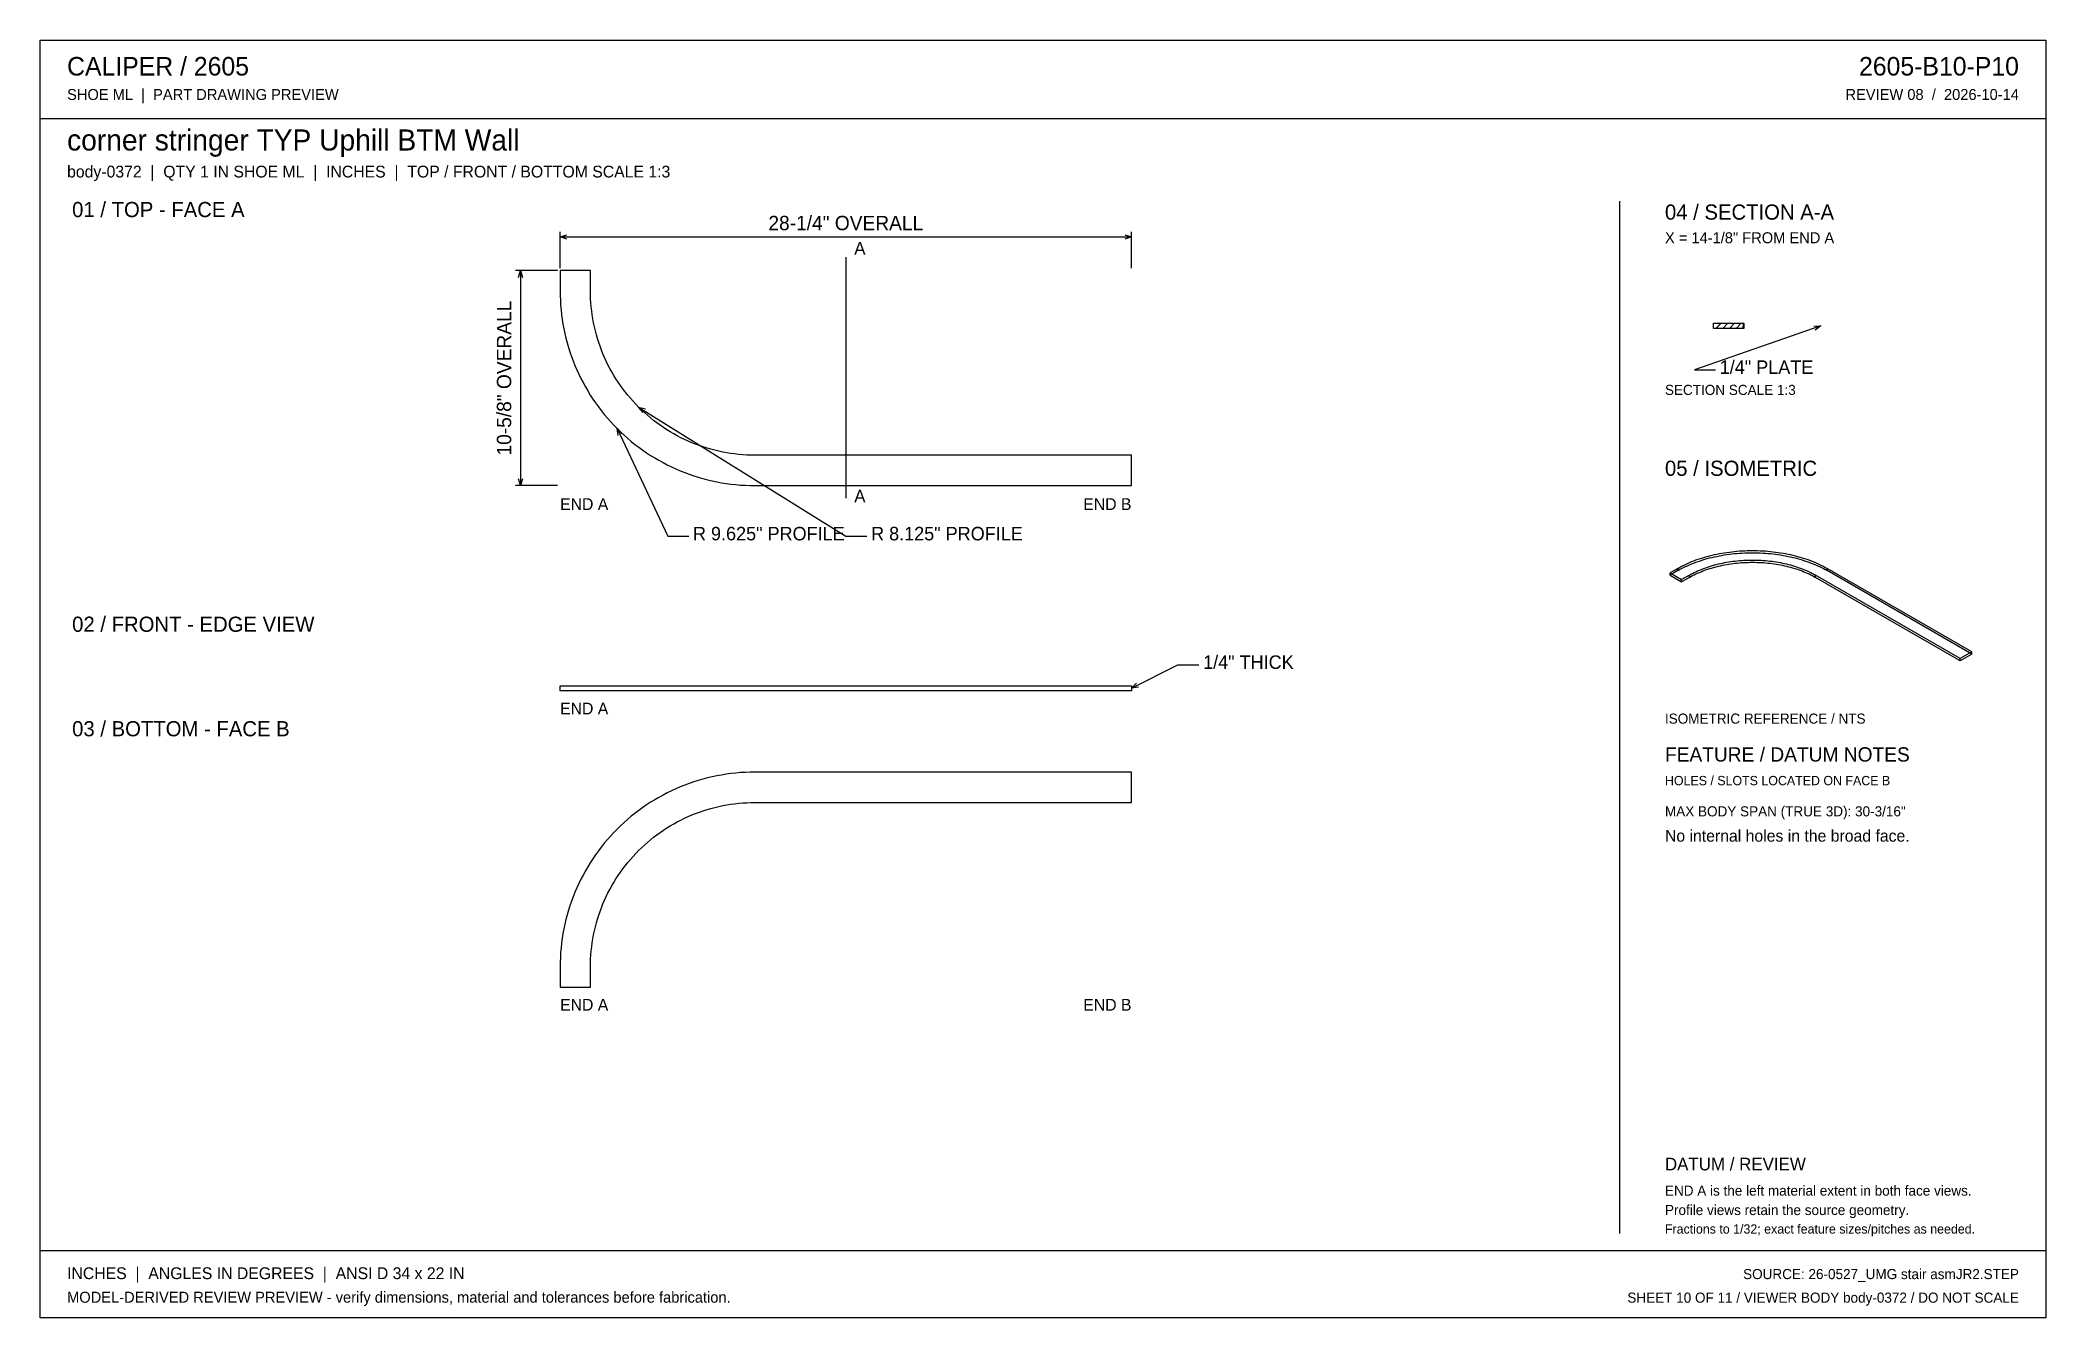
# Model space of a CAD drawing. Header units: inches. Extents: x 1.4 to 100.6, y 1.4 to 64.6.
import ezdxf
from ezdxf.enums import TextEntityAlignment as Align

# ---------------------------------------------------------------- set-up
doc = ezdxf.new("R2010")
doc.units = ezdxf.units.IN
doc.header["$MEASUREMENT"] = 0

msp = doc.modelspace()

# ---------------------------------------------------------------- linework, layer by layer
at = {"layer": 'ANNOTATION'}
for p, q in [((27.125, 53.312), (27.125, 55.104)), ((27.125, 54.854), (27.458, 54.958)), ((27.125, 54.854), (55.375, 54.854)), ((27.458, 54.75), (27.125, 54.854)), ((55.042, 54.958), (55.375, 54.854)), ((55.375, 54.854), (55.042, 54.75)), ((55.375, 53.312), (55.375, 55.104)), ((41.25, 53.854), (41.25, 41.938)), ((27, 53.188), (24.917, 53.188)), ((25.062, 52.854), (25.167, 53.188)), ((25.167, 53.188), (25.167, 42.562)), ((25.167, 53.188), (25.271, 52.854)), ((89.458, 50.458), (83.208, 48.292)), ((89.109, 50.448), (89.458, 50.458)), ((89.458, 50.458), (89.178, 50.251)), ((83.208, 48.292), (84.25, 48.292)), ((31.005, 46.442), (41.25, 40.062)), ((31.233, 46.178), (31.005, 46.442)), ((31.005, 46.442), (31.343, 46.354)), ((29.944, 45.382), (32.444, 40.062)), ((29.992, 45.036), (29.944, 45.382)), ((29.944, 45.382), (30.18, 45.124)), ((25.167, 42.562), (25.062, 42.896)), ((25.271, 42.896), (25.167, 42.562)), ((27, 42.562), (24.917, 42.562)), ((32.444, 40.062), (33.486, 40.062)), ((41.25, 40.062), (42.292, 40.062)), ((55.375, 32.542), (57.667, 33.708)), ((55.375, 32.542), (55.625, 32.786)), ((57.667, 33.708), (58.708, 33.708)), ((55.719, 32.6), (55.375, 32.542))]:
    msp.add_line(p, q, dxfattribs=at)
at = {"layer": 'OUTLINE'}
for p, q in [((1.417, 64.583), (100.583, 64.583)), ((1.417, 1.417), (1.417, 64.583)), ((100.583, 64.583), (100.583, 1.417)), ((1.417, 60.708), (100.583, 60.708)), ((79.5, 56.625), (79.5, 5.583)), ((28.625, 53.188), (27.125, 53.188)), ((27.125, 53.188), (27.125, 52.188)), ((28.625, 52.188), (28.625, 53.188)), ((27.125, 52.188), (27.128, 51.951)), ((27.128, 51.951), (27.137, 51.715)), ((27.137, 51.715), (27.151, 51.479)), ((28.627, 51.988), (28.625, 52.188)), ((28.635, 51.789), (28.627, 51.988)), ((28.647, 51.59), (28.635, 51.789)), ((28.664, 51.391), (28.647, 51.59)), ((27.151, 51.479), (27.171, 51.244)), ((27.171, 51.244), (27.197, 51.009)), ((27.197, 51.009), (27.229, 50.775)), ((27.229, 50.775), (27.267, 50.542)), ((28.686, 51.193), (28.664, 51.391)), ((28.713, 50.995), (28.686, 51.193)), ((28.745, 50.798), (28.713, 50.995)), ((28.781, 50.602), (28.745, 50.798)), ((28.822, 50.407), (28.781, 50.602)), ((84.146, 50.583), (85.646, 50.583)), ((84.146, 50.333), (84.146, 50.583)), ((84.271, 50.333), (84.521, 50.583)), ((84.604, 50.333), (84.854, 50.583)), ((84.938, 50.333), (85.188, 50.583)), ((85.271, 50.333), (85.521, 50.583)), ((85.604, 50.333), (85.646, 50.583)), ((85.646, 50.583), (85.646, 50.333)), ((27.267, 50.542), (27.31, 50.31)), ((27.31, 50.31), (27.359, 50.079)), ((27.359, 50.079), (27.413, 49.849)), ((27.413, 49.849), (27.474, 49.62)), ((27.474, 49.62), (27.539, 49.394)), ((28.868, 50.213), (28.822, 50.407)), ((28.919, 50.02), (28.868, 50.213)), ((28.975, 49.829), (28.919, 50.02)), ((29.035, 49.639), (28.975, 49.829)), ((29.1, 49.45), (29.035, 49.639)), ((85.646, 50.333), (84.146, 50.333)), ((27.539, 49.394), (27.611, 49.168)), ((27.611, 49.168), (27.688, 48.945)), ((27.688, 48.945), (27.77, 48.724)), ((27.77, 48.724), (27.858, 48.504)), ((29.169, 49.263), (29.1, 49.45)), ((29.243, 49.078), (29.169, 49.263)), ((29.322, 48.895), (29.243, 49.078)), ((29.405, 48.714), (29.322, 48.895)), ((29.493, 48.534), (29.405, 48.714)), ((27.858, 48.504), (27.951, 48.287)), ((27.951, 48.287), (28.049, 48.072)), ((28.049, 48.072), (28.153, 47.86)), ((28.153, 47.86), (28.262, 47.65)), ((28.262, 47.65), (28.375, 47.443)), ((29.584, 48.357), (29.493, 48.534)), ((29.681, 48.183), (29.584, 48.357)), ((29.781, 48.01), (29.681, 48.183)), ((29.886, 47.841), (29.781, 48.01)), ((29.994, 47.673), (29.886, 47.841)), ((30.107, 47.509), (29.994, 47.673)), ((28.375, 47.443), (28.494, 47.239)), ((28.494, 47.239), (28.618, 47.038)), ((28.618, 47.038), (28.747, 46.84)), ((28.747, 46.84), (28.881, 46.645)), ((28.881, 46.645), (29.019, 46.454)), ((30.224, 47.347), (30.107, 47.509)), ((30.345, 47.189), (30.224, 47.347)), ((30.469, 47.033), (30.345, 47.189)), ((30.598, 46.88), (30.469, 47.033)), ((30.73, 46.731), (30.598, 46.88)), ((30.865, 46.585), (30.73, 46.731)), ((29.019, 46.454), (29.162, 46.266)), ((29.162, 46.266), (29.31, 46.081)), ((29.31, 46.081), (29.462, 45.901)), ((29.462, 45.901), (29.618, 45.724)), ((29.618, 45.724), (29.779, 45.551)), ((31.005, 46.442), (30.865, 46.585)), ((31.147, 46.303), (31.005, 46.442)), ((31.294, 46.167), (31.147, 46.303)), ((31.443, 46.035), (31.294, 46.167)), ((31.596, 45.907), (31.443, 46.035)), ((31.751, 45.782), (31.596, 45.907)), ((31.91, 45.661), (31.751, 45.782)), ((32.072, 45.545), (31.91, 45.661)), ((29.779, 45.551), (29.944, 45.382)), ((29.944, 45.382), (30.113, 45.217)), ((30.113, 45.217), (30.286, 45.056)), ((30.286, 45.056), (30.463, 44.899)), ((30.463, 44.899), (30.644, 44.747)), ((30.644, 44.747), (30.828, 44.6)), ((32.236, 45.432), (32.072, 45.545)), ((32.403, 45.323), (32.236, 45.432)), ((32.573, 45.218), (32.403, 45.323)), ((32.745, 45.118), (32.573, 45.218)), ((32.92, 45.022), (32.745, 45.118)), ((33.097, 44.93), (32.92, 45.022)), ((33.276, 44.843), (33.097, 44.93)), ((33.457, 44.76), (33.276, 44.843)), ((33.641, 44.681), (33.457, 44.76)), ((33.826, 44.607), (33.641, 44.681)), ((30.828, 44.6), (31.016, 44.457)), ((31.016, 44.457), (31.208, 44.318)), ((31.208, 44.318), (31.403, 44.185)), ((31.403, 44.185), (31.601, 44.056)), ((31.601, 44.056), (31.802, 43.932)), ((31.802, 43.932), (32.006, 43.813)), ((32.006, 43.813), (32.213, 43.699)), ((32.213, 43.699), (32.422, 43.59)), ((34.013, 44.537), (33.826, 44.607)), ((34.201, 44.473), (34.013, 44.537)), ((34.391, 44.412), (34.201, 44.473)), ((34.583, 44.357), (34.391, 44.412)), ((34.776, 44.306), (34.583, 44.357)), ((34.97, 44.26), (34.776, 44.306)), ((35.165, 44.219), (34.97, 44.26)), ((35.361, 44.182), (35.165, 44.219)), ((35.558, 44.15), (35.361, 44.182)), ((35.755, 44.124), (35.558, 44.15)), ((35.954, 44.102), (35.755, 44.124)), ((36.152, 44.085), (35.954, 44.102)), ((36.351, 44.072), (36.152, 44.085)), ((36.551, 44.065), (36.351, 44.072)), ((36.75, 44.062), (36.551, 44.065)), ((55.375, 44.062), (36.75, 44.062)), ((55.375, 42.562), (55.375, 44.062)), ((32.422, 43.59), (32.635, 43.487)), ((32.635, 43.487), (32.85, 43.388)), ((32.85, 43.388), (33.067, 43.295)), ((33.067, 43.295), (33.286, 43.207)), ((33.286, 43.207), (33.507, 43.125)), ((33.507, 43.125), (33.731, 43.048)), ((33.731, 43.048), (33.956, 42.977)), ((33.956, 42.977), (34.183, 42.911)), ((34.183, 42.911), (34.411, 42.851)), ((34.411, 42.851), (34.641, 42.796)), ((34.641, 42.796), (34.872, 42.747)), ((34.872, 42.747), (35.104, 42.704)), ((35.104, 42.704), (35.338, 42.667)), ((35.338, 42.667), (35.572, 42.635)), ((35.572, 42.635), (35.807, 42.609)), ((35.807, 42.609), (36.042, 42.589)), ((36.042, 42.589), (36.278, 42.574)), ((36.278, 42.574), (36.514, 42.565)), ((36.514, 42.565), (36.75, 42.562)), ((36.75, 42.562), (55.375, 42.562)), ((82.763, 38.667), (82.864, 38.713)), ((82.864, 38.713), (82.966, 38.758)), ((82.966, 38.758), (83.069, 38.801)), ((82.966, 38.647), (83.069, 38.69)), ((83.069, 38.801), (83.175, 38.843)), ((83.069, 38.69), (83.175, 38.732)), ((83.175, 38.843), (83.283, 38.883)), ((83.175, 38.732), (83.283, 38.773)), ((83.283, 38.883), (83.392, 38.922)), ((83.283, 38.773), (83.392, 38.811)), ((83.392, 38.922), (83.503, 38.959)), ((83.392, 38.811), (83.503, 38.849)), ((83.503, 38.959), (83.615, 38.995)), ((83.503, 38.849), (83.615, 38.884)), ((83.615, 38.995), (83.729, 39.029)), ((83.615, 38.884), (83.729, 38.918)), ((83.729, 39.029), (83.844, 39.062)), ((83.729, 38.918), (83.844, 38.951)), ((83.844, 39.062), (83.96, 39.093)), ((83.844, 38.951), (83.96, 38.982)), ((83.96, 39.093), (84.078, 39.122)), ((83.96, 38.982), (84.078, 39.011)), ((84.078, 39.122), (84.197, 39.149)), ((84.078, 39.011), (84.197, 39.038)), ((84.197, 39.149), (84.317, 39.175)), ((84.197, 39.038), (84.317, 39.064)), ((84.29, 38.663), (84.39, 38.688)), ((84.317, 39.175), (84.439, 39.199)), ((84.317, 39.064), (84.439, 39.088)), ((84.39, 38.688), (84.49, 38.711)), ((84.439, 39.199), (84.561, 39.221)), ((84.439, 39.088), (84.561, 39.111)), ((84.49, 38.711), (84.592, 38.732)), ((84.561, 39.221), (84.684, 39.242)), ((84.561, 39.111), (84.684, 39.131)), ((84.592, 38.732), (84.694, 38.753)), ((84.684, 39.242), (84.808, 39.261)), ((84.684, 39.131), (84.808, 39.15)), ((84.694, 38.753), (84.797, 38.772)), ((84.797, 38.772), (84.901, 38.789)), ((84.797, 38.661), (84.901, 38.678)), ((84.808, 39.261), (84.933, 39.278)), ((84.808, 39.15), (84.933, 39.167)), ((84.901, 38.789), (85.006, 38.805)), ((84.901, 38.678), (85.006, 38.694)), ((84.933, 39.278), (85.058, 39.293)), ((84.933, 39.167), (85.058, 39.183)), ((85.006, 38.805), (85.111, 38.819)), ((85.006, 38.694), (85.111, 38.709)), ((85.058, 39.293), (85.184, 39.307)), ((85.058, 39.183), (85.184, 39.196)), ((85.111, 38.819), (85.217, 38.832)), ((85.111, 38.709), (85.217, 38.722)), ((85.184, 39.307), (85.311, 39.319)), ((85.184, 39.196), (85.311, 39.208)), ((85.217, 38.832), (85.323, 38.844)), ((85.217, 38.722), (85.323, 38.733)), ((85.311, 39.319), (85.438, 39.329)), ((85.311, 39.208), (85.438, 39.218)), ((85.323, 38.844), (85.43, 38.854)), ((85.323, 38.733), (85.43, 38.743)), ((85.43, 38.854), (85.537, 38.862)), ((85.43, 38.743), (85.537, 38.751)), ((85.438, 39.329), (85.565, 39.337)), ((85.438, 39.218), (85.565, 39.226)), ((85.537, 38.862), (85.645, 38.869)), ((85.537, 38.751), (85.645, 38.758)), ((85.565, 39.337), (85.693, 39.343)), ((85.565, 39.226), (85.693, 39.232)), ((85.645, 38.869), (85.753, 38.874)), ((85.645, 38.758), (85.753, 38.764)), ((85.693, 39.343), (85.821, 39.348)), ((85.693, 39.232), (85.821, 39.237)), ((85.753, 38.874), (85.861, 38.878)), ((85.753, 38.764), (85.861, 38.767)), ((85.821, 39.348), (85.949, 39.35)), ((85.821, 39.237), (85.949, 39.24)), ((85.861, 38.878), (85.969, 38.881)), ((85.861, 38.767), (85.969, 38.77)), ((85.949, 39.35), (86.077, 39.351)), ((85.949, 39.24), (86.077, 39.24)), ((85.969, 38.881), (86.077, 38.881)), ((85.969, 38.77), (86.077, 38.771)), ((86.077, 39.351), (86.205, 39.35)), ((86.077, 39.24), (86.205, 39.24)), ((86.077, 38.881), (86.185, 38.881)), ((86.077, 38.771), (86.185, 38.77)), ((86.185, 38.881), (86.293, 38.878)), ((86.185, 38.77), (86.293, 38.767)), ((86.205, 39.35), (86.333, 39.348)), ((86.205, 39.24), (86.333, 39.237)), ((86.293, 38.878), (86.401, 38.874)), ((86.293, 38.767), (86.401, 38.764)), ((86.333, 39.348), (86.461, 39.343)), ((86.333, 39.237), (86.461, 39.232)), ((86.401, 38.874), (86.509, 38.869)), ((86.401, 38.764), (86.509, 38.758)), ((86.461, 39.343), (86.589, 39.337)), ((86.461, 39.232), (86.589, 39.226)), ((86.509, 38.869), (86.617, 38.862)), ((86.509, 38.758), (86.617, 38.751)), ((86.589, 39.337), (86.716, 39.329)), ((86.589, 39.226), (86.716, 39.218)), ((86.617, 38.862), (86.724, 38.854)), ((86.617, 38.751), (86.724, 38.743)), ((86.716, 39.329), (86.843, 39.319)), ((86.716, 39.218), (86.843, 39.208)), ((86.724, 38.854), (86.831, 38.844)), ((86.724, 38.743), (86.831, 38.733)), ((86.831, 38.844), (86.937, 38.832)), ((86.831, 38.733), (86.937, 38.722)), ((86.843, 39.319), (86.97, 39.307)), ((86.843, 39.208), (86.97, 39.196)), ((86.937, 38.832), (87.043, 38.819)), ((86.937, 38.722), (87.043, 38.709)), ((86.97, 39.307), (87.096, 39.293)), ((86.97, 39.196), (87.096, 39.183)), ((87.043, 38.819), (87.148, 38.805)), ((87.043, 38.709), (87.148, 38.694)), ((87.096, 39.293), (87.221, 39.278)), ((87.096, 39.183), (87.221, 39.167)), ((87.148, 38.805), (87.253, 38.789)), ((87.148, 38.694), (87.253, 38.678)), ((87.221, 39.278), (87.346, 39.261)), ((87.221, 39.167), (87.346, 39.15)), ((87.253, 38.789), (87.357, 38.772)), ((87.253, 38.678), (87.357, 38.661)), ((87.346, 39.261), (87.47, 39.242)), ((87.346, 39.15), (87.47, 39.131)), ((87.357, 38.772), (87.46, 38.753)), ((87.46, 38.753), (87.562, 38.732)), ((87.47, 39.242), (87.593, 39.221)), ((87.47, 39.131), (87.593, 39.111)), ((87.562, 38.732), (87.664, 38.711)), ((87.593, 39.221), (87.715, 39.199)), ((87.593, 39.111), (87.715, 39.088)), ((87.664, 38.711), (87.764, 38.688)), ((87.715, 39.199), (87.836, 39.175)), ((87.715, 39.088), (87.836, 39.064)), ((87.764, 38.688), (87.864, 38.663)), ((87.836, 39.175), (87.957, 39.149)), ((87.836, 39.064), (87.957, 39.038)), ((87.957, 39.149), (88.076, 39.122)), ((87.957, 39.038), (88.076, 39.011)), ((88.076, 39.122), (88.193, 39.093)), ((88.076, 39.011), (88.193, 38.982)), ((88.193, 39.093), (88.31, 39.062)), ((88.193, 38.982), (88.31, 38.951)), ((88.31, 39.062), (88.425, 39.029)), ((88.31, 38.951), (88.425, 38.918)), ((88.425, 39.029), (88.539, 38.995)), ((88.425, 38.918), (88.539, 38.884)), ((88.539, 38.995), (88.651, 38.959)), ((88.539, 38.884), (88.651, 38.849)), ((88.651, 38.959), (88.762, 38.922)), ((88.651, 38.849), (88.762, 38.811)), ((88.762, 38.922), (88.871, 38.883)), ((88.762, 38.811), (88.871, 38.773)), ((88.871, 38.883), (88.979, 38.843)), ((88.871, 38.773), (88.979, 38.732)), ((88.979, 38.843), (89.084, 38.801)), ((88.979, 38.732), (89.084, 38.69)), ((89.084, 38.801), (89.188, 38.758)), ((89.084, 38.69), (89.188, 38.647)), ((89.188, 38.758), (89.29, 38.713)), ((89.29, 38.713), (89.39, 38.667)), ((82.384, 38.468), (82, 38.246)), ((82.384, 38.357), (82, 38.136)), ((82, 38.246), (82.576, 37.914)), ((82, 38.136), (82, 38.246)), ((82, 38.136), (82.576, 37.803)), ((82.384, 38.468), (82.475, 38.52)), ((82.384, 38.357), (82.384, 38.468)), ((82.384, 38.357), (82.475, 38.409)), ((82.475, 38.52), (82.569, 38.57)), ((82.475, 38.409), (82.569, 38.459)), ((82.569, 38.57), (82.665, 38.619)), ((82.569, 38.459), (82.665, 38.508)), ((82.959, 38.136), (82.576, 37.914)), ((82.959, 38.025), (82.576, 37.803)), ((82.576, 37.803), (82.576, 37.914)), ((82.665, 38.619), (82.763, 38.667)), ((82.665, 38.508), (82.763, 38.556)), ((82.763, 38.556), (82.864, 38.602)), ((82.864, 38.602), (82.966, 38.647)), ((82.959, 38.136), (83.037, 38.179)), ((82.959, 38.025), (82.959, 38.136)), ((82.959, 38.025), (83.037, 38.069)), ((83.037, 38.179), (83.116, 38.222)), ((83.037, 38.069), (83.116, 38.111)), ((83.116, 38.222), (83.197, 38.263)), ((83.116, 38.111), (83.197, 38.152)), ((83.197, 38.263), (83.28, 38.303)), ((83.197, 38.152), (83.28, 38.193)), ((83.28, 38.303), (83.364, 38.343)), ((83.28, 38.193), (83.364, 38.232)), ((83.364, 38.343), (83.45, 38.38)), ((83.364, 38.232), (83.45, 38.27)), ((83.45, 38.38), (83.538, 38.417)), ((83.45, 38.27), (83.538, 38.306)), ((83.538, 38.417), (83.627, 38.452)), ((83.538, 38.306), (83.627, 38.342)), ((83.627, 38.452), (83.718, 38.486)), ((83.627, 38.342), (83.718, 38.376)), ((83.718, 38.486), (83.81, 38.519)), ((83.718, 38.376), (83.81, 38.408)), ((83.81, 38.519), (83.904, 38.551)), ((83.81, 38.408), (83.904, 38.44)), ((83.904, 38.551), (83.999, 38.581)), ((83.904, 38.44), (83.999, 38.47)), ((83.999, 38.581), (84.095, 38.609)), ((83.999, 38.47), (84.095, 38.499)), ((84.095, 38.609), (84.192, 38.637)), ((84.095, 38.499), (84.192, 38.526)), ((84.192, 38.637), (84.29, 38.663)), ((84.192, 38.526), (84.29, 38.552)), ((84.29, 38.552), (84.39, 38.577)), ((84.39, 38.577), (84.49, 38.6)), ((84.49, 38.6), (84.592, 38.622)), ((84.592, 38.622), (84.694, 38.642)), ((84.694, 38.642), (84.797, 38.661)), ((87.357, 38.661), (87.46, 38.642)), ((87.46, 38.642), (87.562, 38.622)), ((87.562, 38.622), (87.664, 38.6)), ((87.664, 38.6), (87.764, 38.577)), ((87.764, 38.577), (87.864, 38.552)), ((87.864, 38.663), (87.962, 38.637)), ((87.864, 38.552), (87.962, 38.526)), ((87.962, 38.637), (88.059, 38.609)), ((87.962, 38.526), (88.059, 38.499)), ((88.059, 38.609), (88.155, 38.581)), ((88.059, 38.499), (88.155, 38.47)), ((88.155, 38.581), (88.25, 38.551)), ((88.155, 38.47), (88.25, 38.44)), ((88.25, 38.551), (88.344, 38.519)), ((88.25, 38.44), (88.344, 38.408)), ((88.344, 38.519), (88.436, 38.486)), ((88.344, 38.408), (88.436, 38.376)), ((88.436, 38.486), (88.526, 38.452)), ((88.436, 38.376), (88.526, 38.342)), ((88.526, 38.452), (88.616, 38.417)), ((88.526, 38.342), (88.616, 38.306)), ((88.616, 38.417), (88.703, 38.38)), ((88.616, 38.306), (88.703, 38.27)), ((88.703, 38.38), (88.789, 38.343)), ((88.703, 38.27), (88.789, 38.232)), ((88.789, 38.343), (88.874, 38.303)), ((88.789, 38.232), (88.874, 38.193)), ((88.874, 38.303), (88.957, 38.263)), ((88.874, 38.193), (88.957, 38.152)), ((88.957, 38.263), (89.038, 38.222)), ((88.957, 38.152), (89.038, 38.111)), ((89.038, 38.222), (89.117, 38.179)), ((89.038, 38.111), (89.117, 38.069)), ((89.117, 38.179), (89.195, 38.136)), ((89.117, 38.069), (89.195, 38.025)), ((89.188, 38.647), (89.29, 38.602)), ((96.341, 34.01), (89.195, 38.136)), ((89.195, 38.025), (89.195, 38.136)), ((96.341, 33.899), (89.195, 38.025)), ((89.29, 38.602), (89.39, 38.556)), ((89.39, 38.667), (89.488, 38.619)), ((89.39, 38.556), (89.488, 38.508)), ((89.488, 38.619), (89.584, 38.57)), ((89.488, 38.508), (89.584, 38.459)), ((89.584, 38.57), (89.678, 38.52)), ((89.584, 38.459), (89.678, 38.409)), ((89.678, 38.52), (89.77, 38.468)), ((89.678, 38.409), (89.77, 38.357)), ((96.917, 34.342), (89.77, 38.468)), ((89.77, 38.357), (89.77, 38.468)), ((96.917, 34.231), (89.77, 38.357)), ((96.917, 34.342), (96.341, 34.01)), ((96.917, 34.231), (96.341, 33.899)), ((96.341, 33.899), (96.341, 34.01)), ((96.917, 34.231), (96.917, 34.342)), ((27.125, 32.667), (55.375, 32.667)), ((27.125, 32.417), (27.125, 32.667)), ((55.375, 32.417), (27.125, 32.417)), ((55.375, 32.667), (55.375, 32.417)), ((33.507, 27.833), (33.286, 27.751)), ((33.731, 27.91), (33.507, 27.833)), ((33.956, 27.981), (33.731, 27.91)), ((34.183, 28.047), (33.956, 27.981)), ((34.411, 28.107), (34.183, 28.047)), ((34.641, 28.162), (34.411, 28.107)), ((34.872, 28.211), (34.641, 28.162)), ((35.104, 28.254), (34.872, 28.211)), ((35.338, 28.292), (35.104, 28.254)), ((35.572, 28.323), (35.338, 28.292)), ((35.807, 28.349), (35.572, 28.323)), ((36.042, 28.37), (35.807, 28.349)), ((36.278, 28.384), (36.042, 28.37)), ((36.514, 28.393), (36.278, 28.384)), ((36.75, 28.396), (36.514, 28.393)), ((55.375, 28.396), (36.75, 28.396)), ((55.375, 26.896), (55.375, 28.396)), ((31.601, 26.903), (31.403, 26.774)), ((31.802, 27.026), (31.601, 26.903)), ((32.006, 27.145), (31.802, 27.026)), ((32.213, 27.259), (32.006, 27.145)), ((32.422, 27.368), (32.213, 27.259)), ((32.635, 27.472), (32.422, 27.368)), ((32.85, 27.57), (32.635, 27.472)), ((33.067, 27.663), (32.85, 27.57)), ((33.286, 27.751), (33.067, 27.663)), ((35.165, 26.74), (35.361, 26.776)), ((35.361, 26.776), (35.558, 26.808)), ((35.558, 26.808), (35.755, 26.835)), ((35.755, 26.835), (35.954, 26.857)), ((35.954, 26.857), (36.152, 26.874)), ((36.152, 26.874), (36.351, 26.886)), ((36.351, 26.886), (36.551, 26.893)), ((36.551, 26.893), (36.75, 26.896)), ((36.75, 26.896), (55.375, 26.896)), ((30.286, 25.902), (30.113, 25.742)), ((30.463, 26.059), (30.286, 25.902)), ((30.644, 26.211), (30.463, 26.059)), ((30.828, 26.359), (30.644, 26.211)), ((31.016, 26.502), (30.828, 26.359)), ((31.208, 26.64), (31.016, 26.502)), ((31.403, 26.774), (31.208, 26.64)), ((32.573, 25.74), (32.745, 25.84)), ((32.745, 25.84), (32.92, 25.936)), ((32.92, 25.936), (33.097, 26.028)), ((33.097, 26.028), (33.276, 26.116)), ((33.276, 26.116), (33.457, 26.199)), ((33.457, 26.199), (33.641, 26.277)), ((33.641, 26.277), (33.826, 26.351)), ((33.826, 26.351), (34.013, 26.421)), ((34.013, 26.421), (34.201, 26.486)), ((34.201, 26.486), (34.391, 26.546)), ((34.391, 26.546), (34.583, 26.602)), ((34.583, 26.602), (34.776, 26.652)), ((34.776, 26.652), (34.97, 26.698)), ((34.97, 26.698), (35.165, 26.74)), ((29.31, 24.877), (29.162, 24.692)), ((29.462, 25.058), (29.31, 24.877)), ((29.618, 25.235), (29.462, 25.058)), ((29.779, 25.408), (29.618, 25.235)), ((29.944, 25.577), (29.779, 25.408)), ((30.113, 25.742), (29.944, 25.577)), ((31.294, 24.791), (31.443, 24.923)), ((31.443, 24.923), (31.596, 25.052)), ((31.596, 25.052), (31.751, 25.176)), ((31.751, 25.176), (31.91, 25.297)), ((31.91, 25.297), (32.072, 25.414)), ((32.072, 25.414), (32.236, 25.527)), ((32.236, 25.527), (32.403, 25.635)), ((32.403, 25.635), (32.573, 25.74)), ((28.618, 23.92), (28.494, 23.719)), ((28.747, 24.118), (28.618, 23.92)), ((28.881, 24.313), (28.747, 24.118)), ((29.019, 24.504), (28.881, 24.313)), ((29.162, 24.692), (29.019, 24.504)), ((30.345, 23.77), (30.469, 23.925)), ((30.469, 23.925), (30.598, 24.078)), ((30.598, 24.078), (30.73, 24.227)), ((30.73, 24.227), (30.865, 24.373)), ((30.865, 24.373), (31.005, 24.516)), ((31.005, 24.516), (31.147, 24.655)), ((31.147, 24.655), (31.294, 24.791)), ((28.049, 22.886), (27.951, 22.671)), ((28.153, 23.098), (28.049, 22.886)), ((28.262, 23.308), (28.153, 23.098)), ((28.375, 23.515), (28.262, 23.308)), ((28.494, 23.719), (28.375, 23.515)), ((29.681, 22.776), (29.781, 22.948)), ((29.781, 22.948), (29.886, 23.118)), ((29.886, 23.118), (29.994, 23.285)), ((29.994, 23.285), (30.107, 23.449)), ((30.107, 23.449), (30.224, 23.611)), ((30.224, 23.611), (30.345, 23.77)), ((27.688, 22.013), (27.611, 21.79)), ((27.77, 22.235), (27.688, 22.013)), ((27.858, 22.454), (27.77, 22.235)), ((27.951, 22.671), (27.858, 22.454)), ((29.169, 21.695), (29.243, 21.88)), ((29.243, 21.88), (29.322, 22.063)), ((29.322, 22.063), (29.405, 22.245)), ((29.405, 22.245), (29.493, 22.424)), ((29.493, 22.424), (29.584, 22.601)), ((29.584, 22.601), (29.681, 22.776)), ((27.359, 20.88), (27.31, 20.649)), ((27.413, 21.11), (27.359, 20.88)), ((27.474, 21.338), (27.413, 21.11)), ((27.539, 21.565), (27.474, 21.338)), ((27.611, 21.79), (27.539, 21.565)), ((28.868, 20.745), (28.919, 20.938)), ((28.919, 20.938), (28.975, 21.129)), ((28.975, 21.129), (29.035, 21.319)), ((29.035, 21.319), (29.1, 21.508)), ((29.1, 21.508), (29.169, 21.695)), ((27.197, 19.949), (27.171, 19.714)), ((27.229, 20.183), (27.197, 19.949)), ((27.267, 20.416), (27.229, 20.183)), ((27.31, 20.649), (27.267, 20.416)), ((28.686, 19.765), (28.713, 19.963)), ((28.713, 19.963), (28.745, 20.16)), ((28.745, 20.16), (28.781, 20.356)), ((28.781, 20.356), (28.822, 20.551)), ((28.822, 20.551), (28.868, 20.745)), ((27.128, 19.007), (27.125, 18.771)), ((27.137, 19.243), (27.128, 19.007)), ((27.151, 19.479), (27.137, 19.243)), ((27.171, 19.714), (27.151, 19.479)), ((28.625, 18.771), (28.627, 18.97)), ((28.627, 18.97), (28.635, 19.17)), ((28.635, 19.17), (28.647, 19.369)), ((28.647, 19.369), (28.664, 19.567)), ((28.664, 19.567), (28.686, 19.765)), ((27.125, 18.771), (27.125, 17.771)), ((28.625, 17.771), (28.625, 18.771)), ((27.125, 17.771), (28.625, 17.771)), ((1.417, 4.75), (100.583, 4.75)), ((100.583, 1.417), (1.417, 1.417))]:
    msp.add_line(p, q, dxfattribs=at)

# ---------------------------------------------------------------- texts
at = {"layer": 'ANNOTATION'}
for s, height, p in [('CALIPER / 2605', 0.91667, (2.75, 62.833)), ('SHOE ML  |  PART DRAWING PREVIEW', 0.54167, (2.75, 61.625)), ('corner stringer TYP Uphill BTM Wall', 1.04167, (2.75, 59.125)), ('body-0372  |  QTY 1 IN SHOE ML  |  INCHES  |  TOP / FRONT / BOTTOM SCALE 1:3', 0.58333, (2.75, 57.792)), ('01 / TOP - FACE A', 0.75, (3, 55.833)), ('04 / SECTION A-A', 0.75, (81.75, 55.708)), ('A', 0.625, (41.667, 53.979)), ('X = 14-1/8" FROM END A', 0.54167, (81.75, 54.542)), ('1/4" PLATE', 0.6667, (84.458, 48.083)), ('SECTION SCALE 1:3', 0.5, (81.75, 47.042)), ('05 / ISOMETRIC', 0.75, (81.75, 43.042)), ('END A', 0.5833, (27.125, 41.354)), ('A', 0.625, (41.667, 41.729)), ('R 9.625" PROFILE', 0.66667, (33.694, 39.854)), ('R 8.125" PROFILE', 0.66667, (42.5, 39.854)), ('02 / FRONT - EDGE VIEW', 0.75, (3, 35.333)), ('1/4" THICK', 0.6667, (58.917, 33.5)), ('END A', 0.5833, (27.125, 31.25)), ('03 / BOTTOM - FACE B', 0.75, (3, 30.167)), ('ISOMETRIC REFERENCE / NTS', 0.5, (81.75, 30.792)), ('FEATURE / DATUM NOTES', 0.70833, (81.75, 28.917)), ('HOLES / SLOTS LOCATED ON FACE B', 0.45833, (81.75, 27.75)), ('MAX BODY SPAN (TRUE 3D): 30-3/16"', 0.5, (81.75, 26.208)), ('No internal holes in the broad face.', 0.58333, (81.75, 24.958)), ('END A', 0.5833, (27.125, 16.604)), ('DATUM / REVIEW', 0.625, (81.75, 8.708)), ('END A is the left material extent in both face views.', 0.5, (81.75, 7.458)), ('Profile views retain the source geometry.', 0.5, (81.75, 6.5)), ('Fractions to 1/32; exact feature sizes/pitches as needed.', 0.45833, (81.75, 5.583)), ('INCHES  |  ANGLES IN DEGREES  |  ANSI D 34 x 22 IN', 0.58333, (2.75, 3.333)), ('MODEL-DERIVED REVIEW PREVIEW - verify dimensions, material and tolerances before fabrication.', 0.54167, (2.75, 2.167))]:
    msp.add_text(s, height=height, dxfattribs=at).set_placement(p)
for s, height, p in [('2605-B10-P10', 0.91667, (99.25, 62.833)), ('REVIEW 08  /  2026-10-14', 0.54167, (99.25, 61.625)), ('END B', 0.5833, (55.375, 41.354)), ('END B', 0.5833, (55.375, 16.604)), ('SOURCE: 26-0527_UMG stair asmJR2.STEP', 0.5, (99.25, 3.333)), ('SHEET 10 OF 11 / VIEWER BODY body-0372 / DO NOT SCALE', 0.5, (99.25, 2.167))]:
    msp.add_text(s, height=height, dxfattribs=at).set_placement(p, align=Align.RIGHT)
msp.add_text('28-1/4" OVERALL', height=0.70833, dxfattribs=at).set_placement((41.25, 55.188), align=Align.CENTER)
msp.add_text('10-5/8" OVERALL', height=0.70833, rotation=90, dxfattribs=at).set_placement((24.708, 47.875), align=Align.CENTER)

doc.saveas('drawing.dxf')
